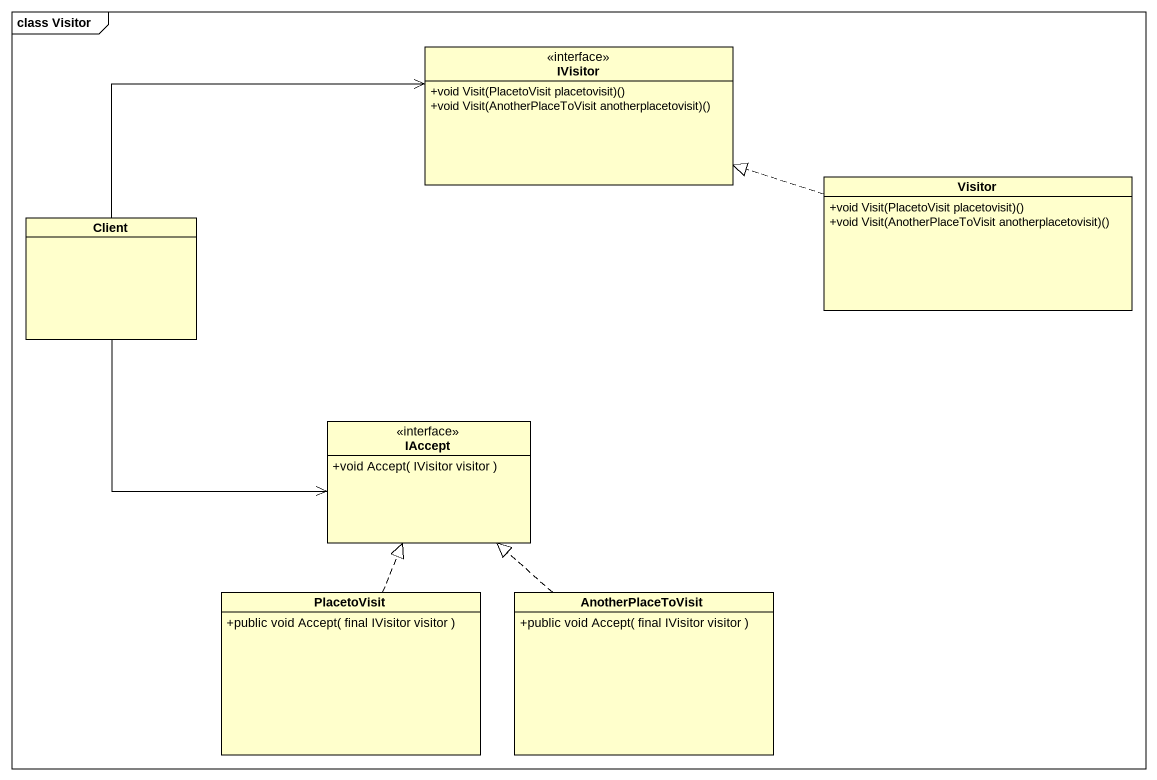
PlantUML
@startuml
mainframe class Visitor
hide circle
hide empty members
skinparam classAttributeIconSize 0
interface IVisitor {
  +void Visit(PlacetoVisit placetovisit)()
  +void Visit(AnotherPlaceToVisit anotherplacetovisit)()
}
class Visitor {
  +void Visit(PlacetoVisit placetovisit)()
  +void Visit(AnotherPlaceToVisit anotherplacetovisit)()
}
class Client
interface IAccept {
  +void Accept( IVisitor visitor )
}
class PlacetoVisit {
  +public void Accept( final IVisitor visitor )
}
class AnotherPlaceToVisit {
  +public void Accept( final IVisitor visitor )
}
Visitor .left.|> IVisitor
Client -right-> IVisitor
Client --> IAccept
PlacetoVisit .up.|> IAccept
AnotherPlaceToVisit .up.|> IAccept
@enduml
